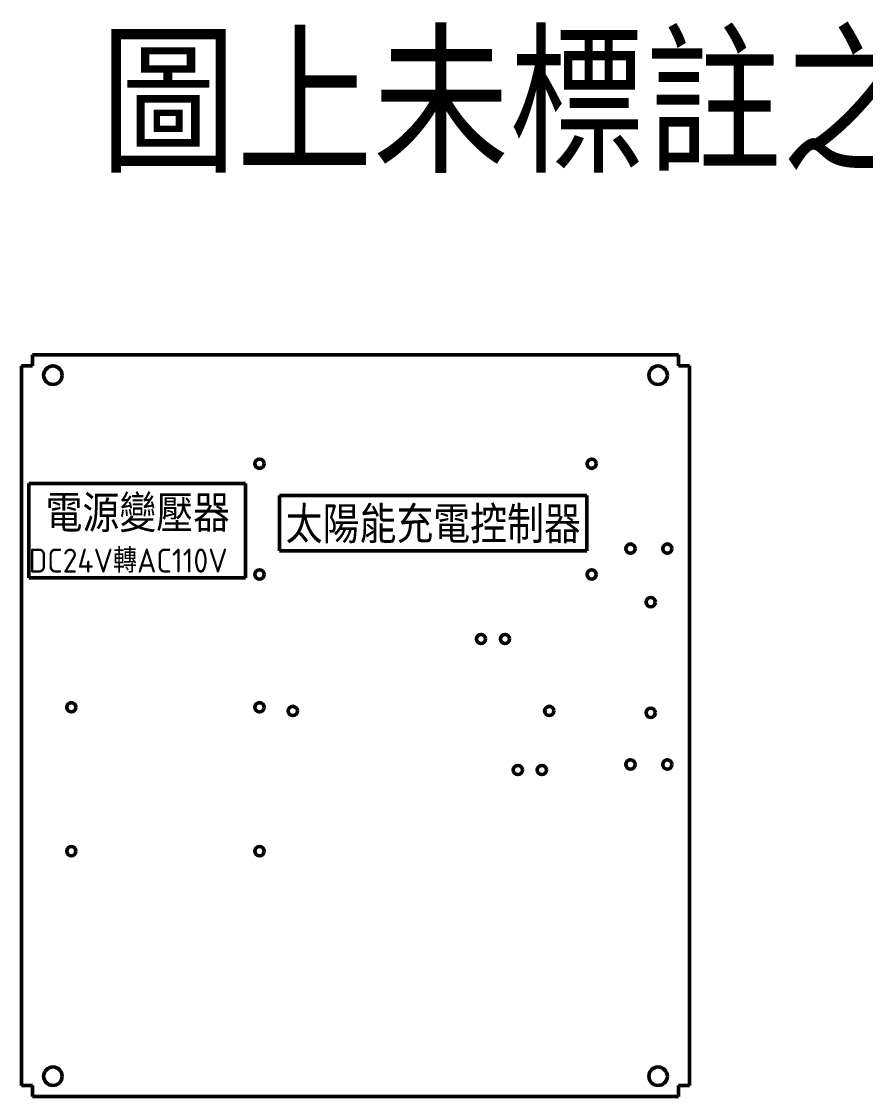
# Model space of a CAD drawing. Extents: x -337 to 578, y -11 to 593.
# Drawn here: x -337 to 120, y 10 to 593 of the extents above; entities that cross this region are included whole.
import ezdxf

# ---------------------------------------------------------------- set-up
doc = ezdxf.new("R2010")
doc.units = 0
doc.layers.add('輪廓線層', color=7, linetype='CONTINUOUS', lineweight=50)
doc.styles.add('CNS', font='isocp.shx', dxfattribs={"bigfont": 'chineset.shx'})

msp = doc.modelspace()

# ---------------------------------------------------------------- linework, layer by layer
at = {"layer": '輪廓線層'}
for p, q in [((-330.915, 406.189), (-330.915, 412.189)), ((-330.915, 412.189), (19.085, 412.189)), ((19.085, 412.189), (19.085, 406.189)), ((-336.915, 406.189), (-330.915, 406.189)), ((-336.915, 406.189), (-336.915, 16.189)), ((-336.915, 16.189), (-336.915, 406.189)), ((19.085, 406.189), (25.085, 406.189)), ((25.085, 406.189), (25.085, 16.189)), ((25.085, 16.189), (25.085, 406.189)), ((-215.485, 342.493), (-333.026, 342.493)), ((-333.026, 342.493), (-333.026, 291.265)), ((-215.485, 291.265), (-215.485, 342.493)), ((-197.137, 305.89), (-197.137, 335.895)), ((-197.137, 335.895), (-30.53, 335.895)), ((-30.53, 305.89), (-30.53, 335.895)), ((-197.137, 305.89), (-30.53, 305.89)), ((-333.026, 291.265), (-215.485, 291.265)), ((-336.915, 16.189), (-330.915, 16.189)), ((-330.915, 16.189), (-330.915, 10.189)), ((19.085, 10.189), (19.085, 16.189)), ((19.085, 16.189), (25.085, 16.189)), ((-330.915, 10.189), (19.085, 10.189)), ((19.085, 10.189), (-0.915, 10.189))]:
    msp.add_line(p, q, dxfattribs=at)
for centre, radius in [((-319.915, 401.189), 5), ((8.085, 401.189), 5), ((-207.915, 353.189), 2.5), ((-27.915, 353.189), 2.5), ((-6.915, 307.189), 2.5), ((13.085, 307.189), 2.5), ((-207.915, 293.189), 2.5), ((-27.915, 293.189), 2.5), ((4.085, 278.189), 2.5), ((-87.915, 258.189), 2.5), ((-74.915, 258.189), 2.5), ((-309.915, 221.189), 2.5), ((-207.915, 221.189), 2.5), ((-189.915, 219.189), 2.5), ((-50.915, 219.189), 2.5), ((4.085, 218.189), 2.5), ((-6.915, 190.189), 2.5), ((13.085, 190.189), 2.5), ((-67.915, 187.189), 2.5), ((-54.915, 187.189), 2.5), ((-309.915, 143.189), 2.5), ((-207.915, 143.189), 2.5), ((-319.915, 21.189), 5), ((8.085, 21.189), 5)]:
    msp.add_circle(centre, radius, dxfattribs=at)

# ---------------------------------------------------------------- texts
at = {"layer": '輪廓線層', "style": 'CNS'}
for s, height, p in [('圖上未標註之圓皆為∅5', 73.90767, (-294.351, 510.879)), ('電源變壓器', 20, (-323.904, 316.136)), ('太陽能充電控制器', 20, (-193.772, 310.1)), ('DC24V轉AC110V', 13, (-333.026, 294.192))]:
    msp.add_text(s, height=height, dxfattribs=at).set_placement(p)

doc.saveas('drawing.dxf')
